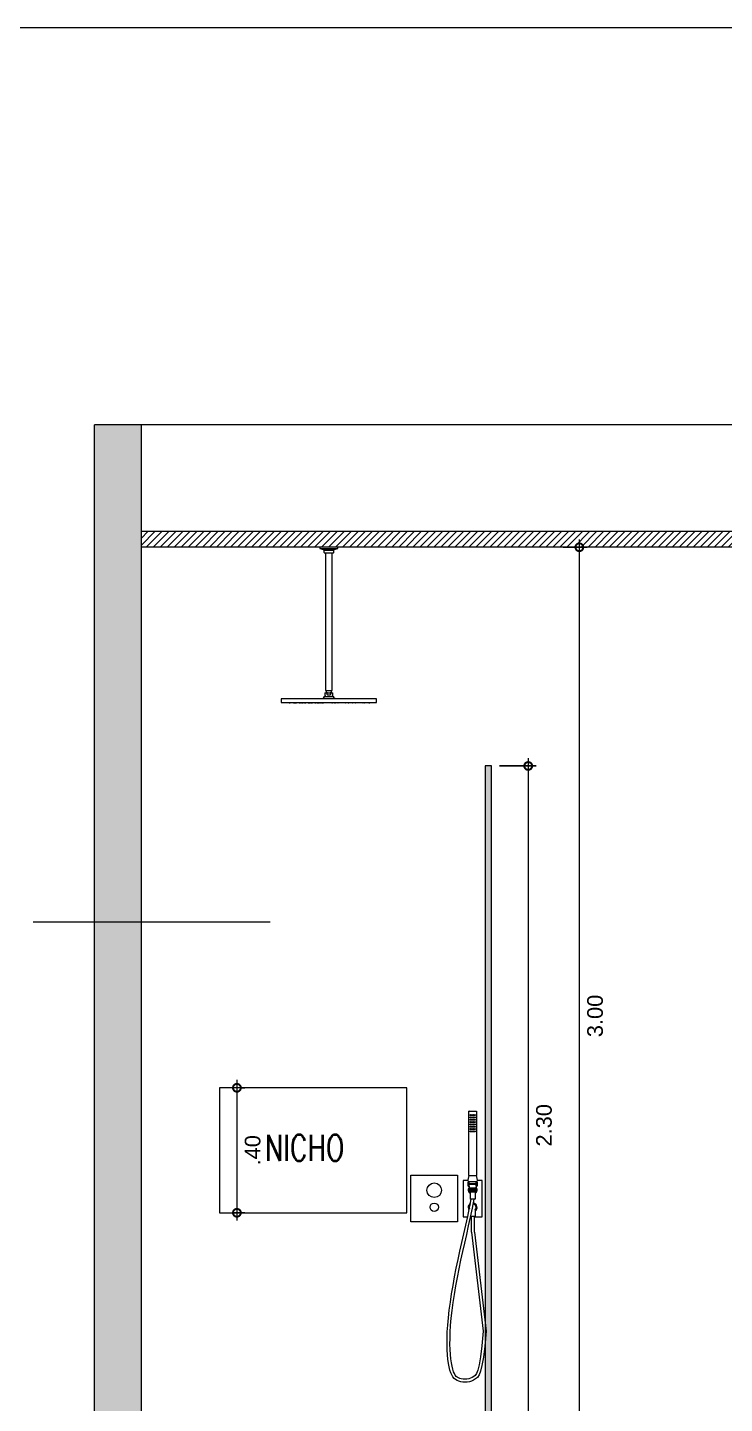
# Model space of a CAD drawing. Header units: metres. Extents: x 113 to 2416, y -346 to 476.
# Drawn here: x 297.434 to 299.665, y -157.313 to -152.91 of the extents above; entities that cross this region are included whole.
import ezdxf

# ---------------------------------------------------------------- set-up
doc = ezdxf.new("R2010")
doc.units = ezdxf.units.M
doc.header["$PDMODE"] = 34
doc.linetypes.add('0', pattern=[0])
doc.linetypes.add('CONTINU', pattern=[0])
doc.layers.get('0').update_dxf_attribs({"color": 250, "linetype": '0', "lineweight": 20})
doc.layers.get('Defpoints').update_dxf_attribs({"color": 6})
for name, color, linetype, lineweight in [('corte', 250, 'Continuous', 20), ('DIMENSIONES', 5, 'Continuous', 5), ('PLF 01', 252, 'Continuous', 9), ('SE-2', 252, 'Continuous', 9), ('SE-3', 253, 'Continuous', 5), ('SE-4', 254, 'Continuous', 0), ('textos', 7, 'Continuous', 0)]:
    doc.layers.add(name, color=color, linetype=linetype, lineweight=lineweight)
doc.layers.add('RELLENO SECCION', color=8, linetype='Continuous', lineweight=0, transparency=0.4)
doc.styles.add('Arch-Dim', font='romans.shx', dxfattribs={"width": 0.75})
doc.styles.add('ESC25-2mm', font='arial.ttf', dxfattribs={"height": 0.05})
doc.dimstyles.new('DIMS25', dxfattribs={"dimtxt": 0.05, "dimasz": 0.05, "dimexe": 0.025, "dimexo": 0.025, "dimgap": 0.025, "dimtad": 2, "dimzin": 4, "dimdsep": 46, "dimtxsty": 'ESC25-2mm', "dimblk": 'DOTSMALL', "dimcen": 0.025, "dimdle": 0.025, "dimclrd": 256, "dimclre": 256, "dimclrt": 1, "dimadec": 0, "dimazin": 0, "dimtfac": 1, "dimtix": 1, "dimtmove": 2, "dimatfit": 3, "dimfxl": 1, "dimtolj": 1, "dimtzin": 0, "dimlwd": -1, "dimarcsym": 0})

# ---------------------------------------------------------------- blocks, each defined once
blk = doc.blocks.new('_DotSmall')
at = {"color": 0, "linetype": 'ByBlock', "lineweight": 13, "const_width": 0.5}
blk.add_lwpolyline([(-0.0625, 0, 1), (0.0625, 0, 1)], format="xyb", close=True, dxfattribs=at)
blk = doc.blocks.new('*D495')
at = {"layer": 'Defpoints', "color": 0, "transparency": 16777216}
for p in [(299.1234, -154.5732), (299.2004, -154.5732), (299.0953, -157.5732)]:
    blk.add_point(p, dxfattribs=at)
at = {"layer": 'DIMENSIONES', "transparency": 16777216}
blk.add_line((299.2004, -157.5982), (299.2004, -154.5482), dxfattribs=at)
at = {"layer": 'DIMENSIONES', "lineweight": -2, "transparency": 16777216}
for p, q in [((299.1484, -154.5732), (299.2254, -154.5732)), ((299.1203, -157.5732), (299.2254, -157.5732))]:
    blk.add_line(p, q, dxfattribs=at)
at = {"layer": 'DIMENSIONES', "transparency": 16777216, "xscale": 0.05, "yscale": 0.05, "zscale": 0.05}
for p, rotation in [((299.2004, -154.5732), 90), ((299.2004, -157.5732), 270)]:
    blk.add_blockref('_DotSmall', p, dxfattribs=dict(at, rotation=rotation))
at = {"layer": 'DIMENSIONES', "color": 5, "lineweight": 13, "transparency": 16777216, "insert": (299.2509, -156.0732), "char_height": 0.05, "attachment_point": 5, "rotation": 90, "style": 'ESC25-2mm'}
blk.add_mtext('\\A1;3.00', dxfattribs=at)
blk = doc.blocks.new('*D497')
at = {"layer": 'Defpoints', "color": 0, "transparency": 16777216}
for p in [(298.9193, -155.2732), (298.9193, -157.5732), (299.0367, -157.5732)]:
    blk.add_point(p, dxfattribs=at)
at = {"layer": 'DIMENSIONES', "transparency": 16777216}
blk.add_line((299.0367, -155.2482), (299.0367, -157.5982), dxfattribs=at)
at = {"layer": 'DIMENSIONES', "lineweight": -2, "transparency": 16777216}
for p, q in [((298.9443, -155.2732), (299.0617, -155.2732)), ((298.9443, -157.5732), (299.0617, -157.5732))]:
    blk.add_line(p, q, dxfattribs=at)
at = {"layer": 'DIMENSIONES', "transparency": 16777216, "xscale": 0.05, "yscale": 0.05, "zscale": 0.05}
for p, rotation in [((299.0367, -155.2732), 90), ((299.0367, -157.5732), 270)]:
    blk.add_blockref('_DotSmall', p, dxfattribs=dict(at, rotation=rotation))
at = {"layer": 'DIMENSIONES', "color": 5, "lineweight": 13, "transparency": 16777216, "insert": (299.0873, -156.4232), "char_height": 0.05, "attachment_point": 5, "rotation": 90, "style": 'ESC25-2mm'}
blk.add_mtext('\\A1;2.30', dxfattribs=at)
blk = doc.blocks.new('*D494')
at = {"layer": 'Defpoints', "color": 0, "transparency": 16777216}
for p in [(298.0934, -156.3032), (298.0705, -156.7032), (298.1041, -156.7032)]:
    blk.add_point(p, dxfattribs=at)
at = {"layer": 'DIMENSIONES', "transparency": 16777216}
blk.add_line((298.1041, -156.2782), (298.1041, -156.7282), dxfattribs=at)
at = {"layer": 'DIMENSIONES', "lineweight": -2, "transparency": 16777216}
for p, q in [((298.1184, -156.3032), (298.1291, -156.3032)), ((298.0955, -156.7032), (298.1291, -156.7032))]:
    blk.add_line(p, q, dxfattribs=at)
at = {"layer": 'DIMENSIONES', "transparency": 16777216, "xscale": 0.05, "yscale": 0.05, "zscale": 0.05}
for p, rotation in [((298.1041, -156.3032), 90), ((298.1041, -156.7032), 270)]:
    blk.add_blockref('_DotSmall', p, dxfattribs=dict(at, rotation=rotation))
at = {"layer": 'DIMENSIONES', "color": 5, "lineweight": 13, "transparency": 16777216, "insert": (298.1546, -156.5032), "char_height": 0.05, "attachment_point": 5, "rotation": 90, "style": 'ESC25-2mm'}
blk.add_mtext('\\A1;.40', dxfattribs=at)
blk = doc.blocks.new('A$Cbc9b8fb6')
at = {"layer": 'SE-3'}
for p, q in [((0.07, 0.6617), (0.07, 0.8667)), ((0.0705, 0.8672), (0.0935, 0.8672)), ((0.094, 0.8667), (0.094, 0.6617)), ((0.07, 0.6617), (0.094, 0.6617)), ((0.0675, 0.6274), (0.071, 0.6274)), ((0.0964, 0.6415), (0.0676, 0.6415)), ((0.071, 0.6274), (0.071, 0.6415)), ((0.0931, 0.6351), (0.071, 0.6351)), ((0.0931, 0.6327), (0.071, 0.6327)), ((0.071, 0.6274), (0.071, 0.6217)), ((0.071, 0.6217), (0.0931, 0.6217)), ((0.0918, 0.62), (0.0723, 0.62)), ((0.0723, 0.62), (0.0723, 0.6116)), ((0.0918, 0.6178), (0.0723, 0.6178)), ((0.0774, 0.6178), (0.0723, 0.6123)), ((0.075, 0.6178), (0.0723, 0.6149)), ((0.0723, 0.6178), (0.0781, 0.6116)), ((0.074, 0.6217), (0.074, 0.62)), ((0.0798, 0.6178), (0.074, 0.6116)), ((0.0747, 0.6178), (0.0805, 0.6116)), ((0.0822, 0.6178), (0.0764, 0.6116)), ((0.0771, 0.6178), (0.0829, 0.6116)), ((0.0846, 0.6178), (0.0788, 0.6116)), ((0.0795, 0.6178), (0.0853, 0.6116)), ((0.087, 0.6178), (0.0811, 0.6116)), ((0.0819, 0.6178), (0.0877, 0.6116)), ((0.0894, 0.6178), (0.0835, 0.6116)), ((0.0843, 0.6178), (0.0901, 0.6116)), ((0.0917, 0.6178), (0.0859, 0.6116)), ((0.0867, 0.6178), (0.0918, 0.6123)), ((0.089, 0.6178), (0.0918, 0.6149)), ((0.0901, 0.6217), (0.0901, 0.62)), ((0.0918, 0.62), (0.0918, 0.6116)), ((0.0931, 0.6274), (0.0931, 0.6415)), ((0.0965, 0.6274), (0.0931, 0.6274)), ((0.0931, 0.6274), (0.0931, 0.6217)), ((0.0922, 0.6116), (0.0718, 0.6116)), ((0.0718, 0.6116), (0.0718, 0.6084)), ((0.0922, 0.6084), (0.0718, 0.6084)), ((0.0723, 0.6152), (0.0757, 0.6116)), ((0.0723, 0.6127), (0.0733, 0.6116)), ((0.074, 0.6084), (0.074, 0.5862)), ((0.0901, 0.5862), (0.074, 0.5862)), ((0.0918, 0.6152), (0.0883, 0.6116)), ((0.0901, 0.6084), (0.0901, 0.5862)), ((0.0918, 0.6127), (0.0907, 0.6116)), ((0.0922, 0.6116), (0.0922, 0.6084)), ((0.0901, 0.5301), (0.0756, 0.5301)), ((0.0783, 0.4801), (0.0783, 0.5301)), ((0.0877, 0.4801), (0.0877, 0.5301)), ((0.0901, 0.5523), (0.0901, 0.5301))]:
    blk.add_line(p, q, dxfattribs=at)
for points in [[(0.0515, 0.6461), (0.0515, 0.5297), (0.066, 0.5297)], [(0.067, 0.6461), (0.0515, 0.6461)], [(0.0896, 0.5297), (0.1125, 0.5297), (0.1125, 0.6461)], [(0.1125, 0.6461), (0.097, 0.6461)], [(0.0877, 0.4801), (0.1251, 0.163), (0.1207, 0.1157), (0.1163, 0.0799), (0.1119, 0.0537), (0.1073, 0.0355), (0.1024, 0.0233), (0.0971, 0.0156), (0.0914, 0.0105), (0.0851, 0.0067), (0.0784, 0.0038), (0.0715, 0.0017), (0.0644, 0.0005), (0.0573, 0), (0.0504, 0.0003), (0.0439, 0.0012), (0.0377, 0.0029), (0.0321, 0.0052), (0.0271, 0.0083), (0.0226, 0.0123), (0.0186, 0.0172), (0.0151, 0.0233), (0.012, 0.0305), (0.0093, 0.039), (0.0068, 0.049), (0.0047, 0.0604), (0.0029, 0.0734), (0.0015, 0.0879), (0.0005, 0.104), (0, 0.1215), (0.0001, 0.1405), (0.0008, 0.1609), (0.0022, 0.1828), (0.0044, 0.2061), (0.0072, 0.2307), (0.0107, 0.2563), (0.0148, 0.2826), (0.0193, 0.3097), (0.0243, 0.3371), (0.0297, 0.3647), (0.0354, 0.3924), (0.0414, 0.4199), (0.0475, 0.4473), (0.0538, 0.4748), (0.06, 0.5025), (0.0661, 0.5305), (0.0721, 0.5589), (0.0774, 0.5862)], [(0.0783, 0.4801), (0.1157, 0.1635), (0.1113, 0.1167), (0.107, 0.0812), (0.1026, 0.0557), (0.0983, 0.0384), (0.0941, 0.0278), (0.09, 0.0218), (0.0858, 0.0181), (0.0807, 0.0151), (0.0751, 0.0126), (0.0693, 0.0109), (0.0632, 0.0098), (0.0571, 0.0094), (0.0513, 0.0096), (0.0457, 0.0105), (0.0407, 0.0118), (0.0364, 0.0136), (0.0327, 0.0159), (0.0294, 0.0188), (0.0264, 0.0226), (0.0235, 0.0275), (0.0208, 0.0338), (0.0183, 0.0416), (0.016, 0.051), (0.0139, 0.062), (0.0122, 0.0745), (0.0108, 0.0887), (0.0098, 0.1044), (0.0094, 0.1216), (0.0095, 0.1403), (0.0102, 0.1604), (0.0116, 0.1821), (0.0137, 0.2052), (0.0165, 0.2295), (0.02, 0.2549), (0.024, 0.2812), (0.0285, 0.308), (0.0335, 0.3354), (0.0389, 0.3629), (0.0446, 0.3904), (0.0505, 0.4179), (0.0567, 0.4453), (0.0629, 0.4727), (0.0691, 0.5005), (0.0753, 0.5285), (0.0813, 0.557), (0.087, 0.5862)], [(0.0755, 0.5297), (0.0783, 0.5297)], [(0.0877, 0.5297), (0.0896, 0.5297)]]:
    blk.add_lwpolyline(points, dxfattribs=at)
for centre, radius in [((0.0752, 0.855), 0.0016), ((0.0752, 0.8475), 0.0016), ((0.0752, 0.84), 0.0016), ((0.0752, 0.855), 0.0015), ((0.0752, 0.8475), 0.0015), ((0.0752, 0.84), 0.0015), ((0.0752, 0.855), 0.00075), ((0.0752, 0.8475), 0.00075), ((0.0752, 0.84), 0.00075), ((0.0798, 0.855), 0.0016), ((0.0798, 0.8475), 0.0016), ((0.0798, 0.84), 0.0016), ((0.0798, 0.855), 0.0015), ((0.0798, 0.8475), 0.0015), ((0.0798, 0.84), 0.0015), ((0.0798, 0.855), 0.00075), ((0.0798, 0.8475), 0.00075), ((0.0798, 0.84), 0.00075), ((0.0843, 0.855), 0.0016), ((0.0843, 0.8475), 0.0016), ((0.0843, 0.84), 0.0016), ((0.0843, 0.855), 0.0015), ((0.0843, 0.8475), 0.0015), ((0.0843, 0.84), 0.0015), ((0.0843, 0.855), 0.00075), ((0.0843, 0.8475), 0.00075), ((0.0843, 0.84), 0.00075), ((0.0888, 0.855), 0.0016), ((0.0888, 0.8475), 0.0016), ((0.0888, 0.84), 0.0016), ((0.0888, 0.855), 0.0015), ((0.0888, 0.8475), 0.0015), ((0.0888, 0.84), 0.0015), ((0.0888, 0.855), 0.00075), ((0.0888, 0.8475), 0.00075), ((0.0888, 0.84), 0.00075), ((0.0752, 0.8325), 0.0016), ((0.0752, 0.825), 0.0016), ((0.0752, 0.8175), 0.0016), ((0.0752, 0.81), 0.0016), ((0.0752, 0.8025), 0.0016), ((0.0752, 0.8325), 0.0015), ((0.0752, 0.825), 0.0015), ((0.0752, 0.8175), 0.0015), ((0.0752, 0.81), 0.0015), ((0.0752, 0.8025), 0.0015), ((0.0752, 0.8325), 0.00075), ((0.0752, 0.825), 0.00075), ((0.0752, 0.8175), 0.00075), ((0.0752, 0.81), 0.00075), ((0.0752, 0.8025), 0.00075), ((0.0798, 0.8325), 0.0016), ((0.0798, 0.825), 0.0016), ((0.0798, 0.8175), 0.0016), ((0.0798, 0.81), 0.0016), ((0.0798, 0.8025), 0.0016), ((0.0798, 0.8325), 0.0015), ((0.0798, 0.825), 0.0015), ((0.0798, 0.8175), 0.0015), ((0.0798, 0.81), 0.0015), ((0.0798, 0.8025), 0.0015), ((0.0798, 0.8325), 0.00075), ((0.0798, 0.825), 0.00075), ((0.0798, 0.8175), 0.00075), ((0.0798, 0.81), 0.00075), ((0.0798, 0.8025), 0.00075), ((0.0843, 0.8325), 0.0016), ((0.0843, 0.825), 0.0016), ((0.0843, 0.8175), 0.0016), ((0.0843, 0.81), 0.0016), ((0.0843, 0.8025), 0.0016), ((0.0843, 0.8325), 0.0015), ((0.0843, 0.825), 0.0015), ((0.0843, 0.8175), 0.0015), ((0.0843, 0.81), 0.0015), ((0.0843, 0.8025), 0.0015), ((0.0843, 0.8325), 0.00075), ((0.0843, 0.825), 0.00075), ((0.0843, 0.8175), 0.00075), ((0.0843, 0.81), 0.00075), ((0.0843, 0.8025), 0.00075), ((0.0888, 0.8325), 0.0016), ((0.0888, 0.825), 0.0016), ((0.0888, 0.8175), 0.0016), ((0.0888, 0.81), 0.0016), ((0.0888, 0.8025), 0.0016), ((0.0888, 0.8325), 0.0015), ((0.0888, 0.825), 0.0015), ((0.0888, 0.8175), 0.0015), ((0.0888, 0.81), 0.0015), ((0.0888, 0.8025), 0.0015), ((0.0888, 0.8325), 0.00075), ((0.0888, 0.825), 0.00075), ((0.0888, 0.8175), 0.00075), ((0.0888, 0.81), 0.00075), ((0.0888, 0.8025), 0.00075)]:
    blk.add_circle(centre, radius, dxfattribs=at)
for centre, radius, start, end in [((0.0801, 0.8542), 0.000742, 84.4563, 135.7963), ((0.0801, 0.8469), 0.000736, 105.3808, 128.1882), ((0.084, 0.8542), 0.000742, 44.2037, 95.5437), ((0.084, 0.8469), 0.000736, 51.8118, 74.6192), ((0.0801, 0.8033), 0.000742, 224.2037, 275.5437), ((0.0801, 0.8106), 0.000736, 231.8118, 254.6192), ((0.084, 0.8033), 0.000742, 264.4563, 315.7963), ((0.084, 0.8106), 0.000736, 285.3808, 308.1882), ((0.0977, 0.6477), 0.0307, 152.7727, 191.5996), ((0.0664, 0.6477), 0.0307, 348.4004, 27.2273), ((0.0904, 0.6343), 0.0239, 162.3744, 196.7878), ((0.082, 0.616), 0.0141, 141.5459, 235.2462), ((0.082, 0.616), 0.012, 151.5933, 211.8452), ((0.082, 0.616), 0.0141, 304.7538, 38.4541), ((0.082, 0.616), 0.012, 328.1548, 28.4067), ((0.0737, 0.6343), 0.0239, 343.2122, 17.6256), ((0.082, 0.616), 0.012, 219.0967, 227.7334), ((0.082, 0.5598), 0.0141, 304.7538, 79.8067), ((0.082, 0.616), 0.012, 312.2666, 320.9033), ((0.082, 0.5598), 0.0141, 121.5924, 215.7145), ((0.082, 0.5598), 0.012, 132.022, 205.3752), ((0.082, 0.5598), 0.011, 139.0739, 198.4132), ((0.082, 0.5598), 0.011, 316.8437, 80.0541), ((0.082, 0.5598), 0.012, 312.2666, 79.9658)]:
    blk.add_arc(centre, radius, start, end, dxfattribs=at)
for centre, major_axis, ratio in [((0.0752, 0.855), (-0.000335, 0.000309), 0.986999), ((0.0752, 0.8475), (-0.000379, 0.00025), 0.989886), ((0.0752, 0.84), (-0.000422, 0.000167), 0.991825), ((0.0798, 0.855), (-0.000154, 0.000426), 0.993171), ((0.0798, 0.8475), (-0.000204, 0.000403), 0.996112), ((0.0798, 0.84), (-0.000291, 0.000345), 0.998088), ((0.0843, 0.855), (0.000154, 0.000426), 0.993171), ((0.0843, 0.8475), (0.000204, 0.000403), 0.996112), ((0.0843, 0.84), (0.000291, 0.000345), 0.998088), ((0.0888, 0.855), (0.000335, 0.000309), 0.986999), ((0.0888, 0.8475), (0.000379, 0.00025), 0.989886), ((0.0888, 0.84), (0.000422, 0.000167), 0.991825), ((0.0752, 0.8175), (-0.000422, -0.000167), 0.991825), ((0.0752, 0.81), (-0.000379, -0.00025), 0.989886), ((0.0752, 0.8025), (-0.000335, -0.000309), 0.986999), ((0.0752, 0.8325), (-0.000449, 0.000059), 0.992798), ((0.0752, 0.825), (-0.000449, -0.000059), 0.992798), ((0.0798, 0.8325), (-0.000419, 0.000166), 0.99908), ((0.0798, 0.825), (-0.000419, -0.000166), 0.99908), ((0.0798, 0.8175), (-0.000291, -0.000345), 0.998088), ((0.0798, 0.81), (-0.000204, -0.000403), 0.996112), ((0.0798, 0.8025), (-0.000154, -0.000426), 0.993171), ((0.0843, 0.8325), (0.000419, 0.000166), 0.99908), ((0.0843, 0.825), (0.000419, -0.000166), 0.99908), ((0.0843, 0.8175), (0.000291, -0.000345), 0.998088), ((0.0843, 0.81), (0.000204, -0.000403), 0.996112), ((0.0843, 0.8025), (0.000154, -0.000426), 0.993171), ((0.0888, 0.8325), (0.000449, 0.000059), 0.992798), ((0.0888, 0.825), (0.000449, -0.000059), 0.992798), ((0.0888, 0.8175), (0.000422, -0.000167), 0.991825), ((0.0888, 0.81), (0.000379, -0.00025), 0.989886), ((0.0888, 0.8025), (0.000335, -0.000309), 0.986999)]:
    blk.add_ellipse(centre, major_axis=major_axis, ratio=ratio, dxfattribs=at)
for centre, major_axis, ratio, start_param, end_param in [((0.0757, 0.8398), (-0.000166, -0.000418), 0.991825, 3.880074, 5.544704), ((0.0757, 0.8545), (-0.000305, -0.000331), 0.986999, 4.023564, 5.451539), ((0.0757, 0.8472), (-0.000248, -0.000376), 0.989886, 3.790517, 5.29087), ((0.0799, 0.8545), (0.000423, 0.000153), 0.993171, 0.537028, 2.604565), ((0.0799, 0.8472), (0.000402, 0.000203), 0.996112, 0.398, 2.743592), ((0.0799, 0.8398), (0.000344, 0.00029), 0.998088, 0.276409, 2.865187), ((0.0841, 0.8545), (0.000423, -0.000153), 0.993171, 0.537001, 2.604592), ((0.0841, 0.8472), (0.000402, -0.000203), 0.996112, 0.397978, 2.743614), ((0.0841, 0.8398), (0.000344, -0.00029), 0.998088, 0.276168, 2.865423), ((0.0884, 0.8545), (0.000305, -0.000331), 0.986999, 0.831646, 2.259621), ((0.0884, 0.8472), (0.000248, -0.000376), 0.989886, 0.992316, 2.492669), ((0.0884, 0.8398), (0.000166, -0.000418), 0.991825, 0.738481, 2.403111), ((0.0757, 0.8324), (-0.000059, -0.000446), 0.992798, 3.942168, 5.482609), ((0.0757, 0.825), (0.000059, -0.000446), 0.992798, 3.695223, 5.738047), ((0.0757, 0.8177), (0.000166, -0.000418), 0.991825, 3.733089, 5.691687), ((0.0757, 0.8103), (0.000248, -0.000376), 0.989886, 3.790517, 5.634261), ((0.0757, 0.8029), (0.000305, -0.000331), 0.986999, 3.91737, 5.507407), ((0.0799, 0.8324), (-0.000165, -0.000418), 0.99908, 3.141593, 6.283185), ((0.0799, 0.825), (0.000165, -0.000418), 0.99908, 3.257218, 6.167424), ((0.0799, 0.8177), (0.000344, -0.00029), 0.998088, 3.417778, 6.007003), ((0.0799, 0.8103), (0.000402, -0.000203), 0.996112, 3.539603, 5.885175), ((0.0799, 0.8029), (0.000423, -0.000153), 0.993171, 3.678612, 5.746166), ((0.0841, 0.8103), (0.000402, 0.000203), 0.996112, 3.539594, 5.885184), ((0.0841, 0.8029), (0.000423, 0.000153), 0.993171, 3.678598, 5.74618), ((0.0841, 0.8177), (0.000344, 0.00029), 0.998088, 3.417765, 6.007016), ((0.0841, 0.8324), (0.000165, -0.000418), 0.99908, 0, 3.141593), ((0.0841, 0.825), (-0.000165, -0.000418), 0.99908, 0.115618, 3.026111), ((0.0884, 0.8177), (-0.000166, -0.000418), 0.991825, 0.595848, 2.54574), ((0.0884, 0.8103), (-0.000248, -0.000376), 0.989886, 0.669313, 2.472279), ((0.0884, 0.8029), (-0.000305, -0.000331), 0.986999, 0.776215, 2.365379), ((0.0884, 0.825), (-0.000059, -0.000446), 0.992798, 0.545138, 2.589917), ((0.0884, 0.8324), (0.000059, -0.000446), 0.992798, 0.800576, 2.341017)]:
    blk.add_ellipse(centre, major_axis=major_axis, ratio=ratio, start_param=start_param, end_param=end_param, dxfattribs=at)
for points, degree in [([(0.07, 0.8667), (0.07, 0.8669), (0.0701, 0.867), (0.0702, 0.8671)], 3), ([(0.0705, 0.8672), (0.0705, 0.8672), (0.0704, 0.8672), (0.0703, 0.8672), (0.0702, 0.8671), (0.0702, 0.8671)], 5), ([(0.0935, 0.8672), (0.0937, 0.8672), (0.0938, 0.8672), (0.0939, 0.8671)], 3), ([(0.0939, 0.8671), (0.094, 0.867), (0.094, 0.8669), (0.094, 0.8667)], 3)]:
    blk.add_open_spline(points, degree=degree, dxfattribs=at)
for points, knots in [([(0.0754, 0.8543), (0.0754, 0.8543), (0.0754, 0.8544), (0.0754, 0.8544), (0.0754, 0.8545), (0.0755, 0.8546), (0.0755, 0.8546), (0.0756, 0.8547), (0.0756, 0.8548), (0.0757, 0.8548), (0.0758, 0.8548), (0.0758, 0.8549), (0.0759, 0.8549), (0.0759, 0.8549), (0.076, 0.8549), (0.076, 0.8549)], [0.4012242, 0.4012242, 0.4012242, 0.4012242, 0.4342707, 0.4342707, 0.4342707, 0.4870439, 0.4870439, 0.4870439, 0.5382767, 0.5382767, 0.5382767, 0.5891145, 0.5891145, 0.5891145, 0.6088781, 0.6088781, 0.6088781, 0.6088781]), ([(0.0756, 0.8402), (0.0756, 0.8402), (0.0756, 0.8402), (0.0757, 0.8402), (0.0757, 0.8402), (0.0757, 0.8402), (0.0757, 0.8402)], [0.56542759, 0.56542759, 0.56542759, 0.56542759, 0.59039684, 0.59039684, 0.59039684, 0.59198752, 0.59198752, 0.59198752, 0.59198752]), ([(0.0887, 0.8543), (0.0887, 0.8543), (0.0887, 0.8544), (0.0887, 0.8544), (0.0886, 0.8545), (0.0886, 0.8546), (0.0885, 0.8546), (0.0885, 0.8547), (0.0884, 0.8548), (0.0884, 0.8548), (0.0883, 0.8548), (0.0882, 0.8549), (0.0881, 0.8549), (0.0881, 0.8549), (0.0881, 0.8549), (0.0881, 0.8549)], [0.4012242, 0.4012242, 0.4012242, 0.4012242, 0.4342707, 0.4342707, 0.4342707, 0.4870439, 0.4870439, 0.4870439, 0.5382767, 0.5382767, 0.5382767, 0.5891145, 0.5891145, 0.5891145, 0.6088781, 0.6088781, 0.6088781, 0.6088781]), ([(0.0885, 0.8402), (0.0884, 0.8402), (0.0884, 0.8402), (0.0884, 0.8402), (0.0884, 0.8402), (0.0884, 0.8402), (0.0884, 0.8402)], [0.56542759, 0.56542759, 0.56542759, 0.56542759, 0.59039684, 0.59039684, 0.59039684, 0.59198752, 0.59198752, 0.59198752, 0.59198752]), ([(0.0754, 0.8032), (0.0754, 0.8032), (0.0754, 0.8031), (0.0754, 0.8031), (0.0754, 0.803), (0.0755, 0.8029), (0.0755, 0.8028), (0.0756, 0.8028), (0.0756, 0.8027), (0.0757, 0.8027), (0.0758, 0.8026), (0.0758, 0.8026), (0.0759, 0.8026), (0.0759, 0.8026), (0.076, 0.8026), (0.076, 0.8026)], [0.4012242, 0.4012242, 0.4012242, 0.4012242, 0.4342707, 0.4342707, 0.4342707, 0.4870439, 0.4870439, 0.4870439, 0.5382767, 0.5382767, 0.5382767, 0.5891145, 0.5891145, 0.5891145, 0.6088781, 0.6088781, 0.6088781, 0.6088781]), ([(0.0756, 0.8173), (0.0756, 0.8173), (0.0756, 0.8173), (0.0757, 0.8172), (0.0757, 0.8172), (0.0757, 0.8172), (0.0757, 0.8172)], [0.56542759, 0.56542759, 0.56542759, 0.56542759, 0.59039684, 0.59039684, 0.59039684, 0.59198752, 0.59198752, 0.59198752, 0.59198752]), ([(0.0887, 0.8032), (0.0887, 0.8032), (0.0887, 0.8031), (0.0887, 0.8031), (0.0886, 0.803), (0.0886, 0.8029), (0.0885, 0.8028), (0.0885, 0.8028), (0.0884, 0.8027), (0.0884, 0.8027), (0.0883, 0.8026), (0.0882, 0.8026), (0.0881, 0.8026), (0.0881, 0.8026), (0.0881, 0.8026), (0.0881, 0.8026)], [0.4012242, 0.4012242, 0.4012242, 0.4012242, 0.4342707, 0.4342707, 0.4342707, 0.4870439, 0.4870439, 0.4870439, 0.5382767, 0.5382767, 0.5382767, 0.5891145, 0.5891145, 0.5891145, 0.6088781, 0.6088781, 0.6088781, 0.6088781]), ([(0.0885, 0.8173), (0.0884, 0.8173), (0.0884, 0.8173), (0.0884, 0.8172), (0.0884, 0.8172), (0.0884, 0.8172), (0.0884, 0.8172)], [0.56542759, 0.56542759, 0.56542759, 0.56542759, 0.59039684, 0.59039684, 0.59039684, 0.59198752, 0.59198752, 0.59198752, 0.59198752])]:
    blk.add_open_spline(points, degree=3, knots=knots, dxfattribs=at)

msp = doc.modelspace()

# ---------------------------------------------------------------- hatches: boundary and pattern name
at = {"layer": 'PLF 01'}
h = msp.add_hatch(dxfattribs=at)
h.set_pattern_fill('LINE', color=256, scale=0.005, angle=45)
h.set_pattern_definition([(45, (289.060584, -154.548238), (-0.01122532, 0.01122532), [])])
h.paths.add_polyline_path([(299.1484, -154.5732), (299.1484, -154.5232), (297.7984, -154.5232), (297.7984, -154.5732)])
h.paths.add_polyline_path([(299.1484, -154.5232), (299.1484, -154.5732), (301.2484, -154.5732), (301.2484, -154.5232)])
at = {"layer": 'RELLENO SECCION', "linetype": 'CONTINU', "transparency": 33554483}
h = msp.add_hatch(color=256, dxfattribs=at)
h.dxf.hatch_style = 1
h.paths.add_polyline_path([(301.2484, -154.7732), (301.4484, -154.7732), (301.4484, -154.1814), (301.2484, -154.1814)], flags=0)
h.paths.add_polyline_path([(297.7984, -156.2732), (297.6984, -156.2732), (297.7984, -156.2732), (297.7984, -157.6332), (298.8984, -157.6332), (298.8984, -157.6032), (301.2484, -157.6032), (301.2484, -156.7732), (301.4484, -156.7732), (301.4484, -157.7732), (297.6484, -157.7732), (297.6484, -154.1814), (297.7984, -154.1814)])
at = {"layer": 'SE-3', "transparency": 33554518}
h = msp.add_hatch(color=256, dxfattribs=at)
h.dxf.hatch_style = 1
h.set_gradient(color1=(202, 249, 252), color2=(229, 255, 255), tint=1, name='CYLINDER')
h.paths.add_polyline_path([(298.9193, -157.5732), (298.8984, -157.5732), (298.8984, -155.2732), (298.9193, -155.2732)])

# ---------------------------------------------------------------- linework, layer by layer
at = {"layer": 'corte'}
for p, q in [((297.6484, -157.7732), (297.6484, -154.1814)), ((297.7984, -154.1814), (297.6484, -154.1814)), ((297.7984, -156.7309), (297.7984, -154.1814)), ((297.7984, -157.6332), (297.7984, -156.6732))]:
    msp.add_line(p, q, dxfattribs=at)
at = {"layer": 'Defpoints', "lineweight": 13}
msp.add_lwpolyline([(283.1304, -152.9098), (301.8964, -152.9098), (301.8964, -166.5062), (283.1304, -166.5062)], close=True, dxfattribs=at)
at = {"layer": 'PLF 01'}
for p, q in [((301.2484, -154.1814), (297.7984, -154.1814)), ((299.1484, -154.5232), (297.7984, -154.5232)), ((301.2484, -154.5232), (299.1484, -154.5232)), ((299.1484, -154.5732), (297.7984, -154.5732)), ((301.2484, -154.5732), (299.1484, -154.5732))]:
    msp.add_line(p, q, dxfattribs=at)
at = {"layer": 'SE-2'}
for p, q in [((298.3711, -154.5777, -0.0312), (298.4258, -154.5777, -0.0312)), ((298.4157, -154.5806, -0.0276), (298.3805, -154.5804, -0.0276)), ((298.3828, -154.583, -0.0276), (298.4141, -154.5833, -0.0276)), ((298.3881, -154.5908, -0.0276), (298.4088, -154.5908, -0.0276)), ((298.3824, -155.051), (298.4144, -155.051)), ((298.3824, -155.051), (298.3824, -155.055)), ((298.3851, -155.0397), (298.3851, -155.0446)), ((298.3856, -155.0392), (298.394, -155.0392)), ((298.3869, -155.047), (298.3869, -155.0476)), ((298.3894, -155.0317), (298.3894, -155.0392)), ((298.3927, -155.0446), (298.3927, -155.0397)), ((298.394, -155.0392), (298.4029, -155.0392)), ((298.4029, -155.0392), (298.4112, -155.0392)), ((298.4042, -155.0397), (298.4042, -155.0446)), ((298.4074, -155.0392), (298.4074, -155.0317)), ((298.4099, -155.0476), (298.4099, -155.047)), ((298.4117, -155.0446), (298.4117, -155.0397)), ((298.4144, -155.055), (298.4144, -155.051)), ((298.5509, -155.0583), (298.2459, -155.0583)), ((298.2459, -155.0583), (298.2459, -155.0695)), ((298.2467, -155.0703), (298.5502, -155.0703)), ((298.2673, -155.0703), (298.2674, -155.0713)), ((298.2699, -155.0716), (298.2676, -155.0715)), ((298.2701, -155.0714), (298.2703, -155.0703)), ((298.2717, -155.0703), (298.2718, -155.0713)), ((298.272, -155.0715), (298.2743, -155.0716)), ((298.2747, -155.0703), (298.2745, -155.0714)), ((298.2846, -155.0703), (298.2847, -155.0713)), ((298.285, -155.0715), (298.2873, -155.0716)), ((298.2875, -155.0714), (298.2877, -155.0703)), ((298.2889, -155.0703), (298.289, -155.0713)), ((298.2892, -155.0715), (298.2916, -155.0716)), ((298.2918, -155.0714), (298.2919, -155.0703)), ((298.2926, -155.0703), (298.2927, -155.0713)), ((298.2929, -155.0715), (298.2952, -155.0716)), ((298.2954, -155.0714), (298.2956, -155.0703)), ((298.3034, -155.0703), (298.3035, -155.0713)), ((298.3037, -155.0715), (298.3055, -155.0715)), ((298.3052, -155.0703), (298.3054, -155.0713)), ((298.3055, -155.0715), (298.3079, -155.0715)), ((298.3081, -155.0714), (298.3083, -155.0703)), ((298.3105, -155.0703), (298.3107, -155.0714)), ((298.3109, -155.0715), (298.3132, -155.0715)), ((298.3134, -155.0703), (298.3136, -155.0714)), ((298.3134, -155.0714), (298.3135, -155.0707)), ((298.3138, -155.0715), (298.3161, -155.0715)), ((298.3163, -155.0714), (298.3165, -155.0703)), ((298.3205, -155.0703), (298.3207, -155.0713)), ((298.3209, -155.0715), (298.3232, -155.0715)), ((298.3233, -155.0715), (298.3248, -155.0715)), ((298.3234, -155.0714), (298.3236, -155.0703)), ((298.325, -155.0714), (298.3251, -155.0703)), ((298.3321, -155.0703), (298.3322, -155.0713)), ((298.3324, -155.0715), (298.3348, -155.0716)), ((298.3351, -155.0703), (298.335, -155.0714)), ((298.335, -155.0714), (298.3352, -155.0703)), ((298.3358, -155.0703), (298.3359, -155.0713)), ((298.3361, -155.0715), (298.3385, -155.0716)), ((298.3387, -155.0714), (298.3389, -155.0703)), ((298.3408, -155.0703), (298.3409, -155.0714)), ((298.3411, -155.0715), (298.3433, -155.0715)), ((298.3429, -155.0703), (298.343, -155.0714)), ((298.3432, -155.0715), (298.3456, -155.0715)), ((298.3459, -155.0703), (298.3458, -155.0714)), ((298.3537, -155.0703), (298.3538, -155.0713)), ((298.354, -155.0715), (298.3564, -155.0715)), ((298.3566, -155.0714), (298.3568, -155.0703)), ((298.3595, -155.0703), (298.3596, -155.0713)), ((298.3599, -155.0715), (298.3621, -155.0715)), ((298.3624, -155.0712), (298.3625, -155.0703)), ((298.3633, -155.0703), (298.3635, -155.0714)), ((298.3637, -155.0715), (298.366, -155.0716)), ((298.3661, -155.0715), (298.3672, -155.0715)), ((298.3662, -155.0714), (298.3664, -155.0703)), ((298.3674, -155.0714), (298.3676, -155.0703)), ((298.3689, -155.0703), (298.3691, -155.0714)), ((298.3693, -155.0715), (298.3716, -155.0715)), ((298.3718, -155.0714), (298.372, -155.0703)), ((298.3745, -155.0703), (298.3747, -155.0714)), ((298.3749, -155.0715), (298.3772, -155.0715)), ((298.3779, -155.0715), (298.3772, -155.0715)), ((298.3774, -155.0714), (298.3776, -155.0703)), ((298.3782, -155.0713), (298.3784, -155.0703)), ((298.3783, -155.0708), (298.3784, -155.0714)), ((298.3785, -155.0715), (298.3809, -155.0715)), ((298.3793, -155.0575), (298.4176, -155.0575)), ((298.3819, -155.0555), (298.3804, -155.0555)), ((298.3804, -155.0555), (298.3804, -155.0575)), ((298.3813, -155.0703), (298.3811, -155.0714)), ((298.3863, -155.0714), (298.3861, -155.0703)), ((298.3888, -155.0715), (298.3865, -155.0715)), ((298.3892, -155.0703), (298.389, -155.0714)), ((298.3971, -155.0714), (298.3969, -155.0703)), ((298.3996, -155.0715), (298.3974, -155.0716)), ((298.4, -155.0703), (298.3998, -155.0714)), ((298.4077, -155.0703), (298.4079, -155.0714)), ((298.408, -155.0715), (298.4104, -155.0715)), ((298.4106, -155.0714), (298.4108, -155.0703)), ((298.4149, -155.0555), (298.4164, -155.0555)), ((298.4156, -155.0703), (298.4158, -155.0714)), ((298.4183, -155.0715), (298.416, -155.0715)), ((298.4164, -155.0575), (298.4164, -155.0555)), ((298.4186, -155.0713), (298.4185, -155.0703)), ((298.4186, -155.0708), (298.4185, -155.0714)), ((298.4189, -155.0715), (298.4196, -155.0715)), ((298.4194, -155.0714), (298.4193, -155.0703)), ((298.422, -155.0715), (298.4196, -155.0715)), ((298.4223, -155.0703), (298.4222, -155.0714)), ((298.425, -155.0714), (298.4249, -155.0703)), ((298.4275, -155.0715), (298.4252, -155.0715)), ((298.4279, -155.0703), (298.4278, -155.0714)), ((298.4295, -155.0714), (298.4293, -155.0703)), ((298.4307, -155.0715), (298.4297, -155.0715)), ((298.4306, -155.0714), (298.4305, -155.0703)), ((298.4332, -155.0715), (298.4308, -155.0716)), ((298.4335, -155.0703), (298.4334, -155.0714)), ((298.4345, -155.0712), (298.4343, -155.0703)), ((298.4369, -155.0715), (298.4348, -155.0715)), ((298.4374, -155.0703), (298.4372, -155.0713)), ((298.4403, -155.0714), (298.4401, -155.0703)), ((298.4428, -155.0715), (298.4405, -155.0715)), ((298.4432, -155.0703), (298.443, -155.0713)), ((298.4509, -155.0703), (298.4511, -155.0714)), ((298.4536, -155.0715), (298.4513, -155.0715)), ((298.4557, -155.0715), (298.4535, -155.0715)), ((298.454, -155.0703), (298.4538, -155.0714)), ((298.4561, -155.0703), (298.4559, -155.0714)), ((298.4582, -155.0714), (298.458, -155.0703)), ((298.4607, -155.0715), (298.4584, -155.0716)), ((298.461, -155.0703), (298.4609, -155.0713)), ((298.4617, -155.0703), (298.4619, -155.0714)), ((298.4619, -155.0714), (298.4617, -155.0703)), ((298.4644, -155.0715), (298.4621, -155.0716)), ((298.4648, -155.0703), (298.4646, -155.0713)), ((298.4719, -155.0714), (298.4717, -155.0703)), ((298.4736, -155.0715), (298.4721, -155.0715)), ((298.4735, -155.0714), (298.4733, -155.0703)), ((298.476, -155.0715), (298.4736, -155.0715)), ((298.4763, -155.0703), (298.4762, -155.0713)), ((298.4805, -155.0714), (298.4803, -155.0703)), ((298.4831, -155.0715), (298.4807, -155.0715)), ((298.4834, -155.0703), (298.4832, -155.0714)), ((298.4835, -155.0714), (298.4834, -155.0707)), ((298.486, -155.0715), (298.4837, -155.0715)), ((298.4864, -155.0703), (298.4862, -155.0714)), ((298.4888, -155.0714), (298.4886, -155.0703)), ((298.4913, -155.0715), (298.4889, -155.0715)), ((298.4932, -155.0715), (298.4913, -155.0715)), ((298.4916, -155.0703), (298.4915, -155.0713)), ((298.4935, -155.0703), (298.4934, -155.0713)), ((298.5014, -155.0714), (298.5012, -155.0703)), ((298.504, -155.0715), (298.5016, -155.0716)), ((298.5043, -155.0703), (298.5042, -155.0713)), ((298.5051, -155.0714), (298.5049, -155.0703)), ((298.5076, -155.0715), (298.5053, -155.0716)), ((298.508, -155.0703), (298.5078, -155.0713)), ((298.5094, -155.0714), (298.5092, -155.0703)), ((298.5118, -155.0715), (298.5096, -155.0716)), ((298.5122, -155.0703), (298.5121, -155.0713)), ((298.5221, -155.0703), (298.5223, -155.0714)), ((298.5248, -155.0715), (298.5225, -155.0716)), ((298.5252, -155.0703), (298.5251, -155.0713)), ((298.5267, -155.0714), (298.5265, -155.0703)), ((298.5269, -155.0716), (298.5293, -155.0715)), ((298.5296, -155.0703), (298.5295, -155.0713)), ((298.5509, -155.0695), (298.5509, -155.0583))]:
    msp.add_line(p, q, dxfattribs=at)
msp.add_polyline3d([(298.3984, -155.0317, 0), (298.4083, -155.0317, 0), (298.4087, -155.0316, 0), (298.4088, -155.0312, 0), (298.4088, -155.0308, 0), (298.4088, -154.5908, -0.0276), (298.4121, -154.5908, -0.0276), (298.4126, -154.5908, -0.0276), (298.4133, -154.5906, -0.0276), (298.4139, -154.59, -0.0276), (298.4141, -154.5892, -0.0276), (298.4141, -154.5887, -0.0276), (298.4141, -154.5833, -0.0276), (298.4141, -154.5827, -0.0276), (298.4143, -154.5817, -0.0276), (298.4149, -154.581, -0.0276), (298.4157, -154.5806, -0.0276), (298.4163, -154.5804, -0.0276), (298.4258, -154.5777, -0.0312), (298.4264, -154.5775, -0.0312), (298.4268, -154.5773, -0.0312), (298.4271, -154.577, -0.0312), (298.4272, -154.5764, -0.0312), (298.4272, -154.5744, -0.0312), (298.4271, -154.5738, -0.0312), (298.4267, -154.5734, -0.0312), (298.4261, -154.5732, -0.0312), (298.4256, -154.5732, -0.0312), (298.3984, -154.5732, 0), (298.3712, -154.5732, -0.0312), (298.3708, -154.5732, -0.0312), (298.3702, -154.5734, -0.0312), (298.3698, -154.5738, -0.0312), (298.3697, -154.5744, -0.0312), (298.3697, -154.5764, -0.0312), (298.3698, -154.577, -0.0312), (298.3701, -154.5773, -0.0312), (298.3705, -154.5775, -0.0312), (298.3711, -154.5777, -0.0312), (298.3805, -154.5804, -0.0276), (298.3811, -154.5806, -0.0276), (298.3819, -154.581, -0.0276), (298.3825, -154.5817, -0.0276), (298.3828, -154.5827, -0.0276), (298.3828, -154.5833, -0.0276), (298.3828, -154.5887, -0.0276), (298.3828, -154.5892, -0.0276), (298.383, -154.59, -0.0276), (298.3835, -154.5906, -0.0276), (298.3842, -154.5908, -0.0276), (298.3847, -154.5908, -0.0276), (298.3881, -154.5908, -0.0276), (298.3881, -155.0308, 0), (298.3881, -155.0312, 0), (298.3882, -155.0316, 0), (298.3886, -155.0317, 0), (298.3984, -155.0317, 0)], dxfattribs=at)
for centre, radius, start, end in [((298.3856, -155.0397), 0.0005, 90, 180), ((298.3856, -155.0446), 0.0005, 180, 253.7398), ((298.3984, -155.0562), 0.014, 147.5383, 158.4165), ((298.3849, -155.047), 0.002, 0, 73.7398), ((298.3849, -155.0476), 0.002, 327.5383, 0), ((298.4119, -155.047), 0.002, 106.2602, 180), ((298.4119, -155.0476), 0.002, 180, 212.4617), ((298.3984, -155.0562), 0.014, 21.5835, 32.4617), ((298.4112, -155.0397), 0.0005, 0, 90), ((298.4112, -155.0446), 0.0005, 286.2602, 0), ((298.2467, -155.0695), 0.00076, 180.0001, 270.0001), ((298.2676, -155.0713), 0.0002, 186.1254, 267.8778), ((298.2699, -155.0714), 0.0002, 268.0001, 349.8749), ((298.272, -155.0713), 0.000209, 187.3379, 273.4206), ((298.2743, -155.0714), 0.000197, 266.7984, 346.0417), ((298.2851, -155.0711), 0.000363, 210.4643, 266.5336), ((298.2873, -155.0714), 0.000209, 267.5408, 348.9722), ((298.2892, -155.0713), 0.0002, 187.2323, 268.888), ((298.2916, -155.0714), 0.000207, 270.7046, 352.3565), ((298.2929, -155.0713), 0.0002, 187.2818, 269.9582), ((298.2952, -155.0714), 0.000201, 267.6947, 350.6353), ((298.3037, -155.0713), 0.000202, 187.3666, 270.0057), ((298.3056, -155.0713), 0.000265, 190.201, 253.6362), ((298.3079, -155.0713), 0.000195, 270.0001, 343.4654), ((298.3109, -155.0713), 0.000201, 188.3284, 274.9162), ((298.3132, -155.0713), 0.0002, 270.0001, 351.6717), ((298.3138, -155.0713), 0.0002, 188.3284, 264.9499), ((298.3161, -155.0713), 0.000204, 263.5743, 354.0215), ((298.3209, -155.0713), 0.000203, 187.5258, 270.2894), ((298.3232, -155.0714), 0.000202, 281.4918, 350.7792), ((298.3248, -155.0713), 0.0002, 269.8867, 351.785), ((298.3324, -155.0713), 0.000221, 187.1287, 269.8937), ((298.3347, -155.0713), 0.000242, 258.2134, 258.6914), ((298.3347, -155.0713), 0.000242, 279.5605, 346.3543), ((298.3348, -155.0713), 0.000199, 287.1816, 351.7734), ((298.3361, -155.0713), 0.0002, 187.2323, 268.888), ((298.3385, -155.0714), 0.000207, 270.705, 352.3561), ((298.3411, -155.0713), 0.0002, 188.3284, 264.0707), ((298.3432, -155.0713), 0.000208, 188.7666, 270.6784), ((298.3456, -155.0713), 0.000206, 268.9346, 351.0426), ((298.354, -155.0713), 0.0002, 187.2323, 268.888), ((298.3564, -155.0713), 0.000207, 270.705, 352.3561), ((298.3599, -155.0712), 0.0003, 188.3284, 264.7612), ((298.3621, -155.0712), 0.000303, 270.2306, 357.3788), ((298.3637, -155.0713), 0.000206, 187.6121, 264.5753), ((298.366, -155.0713), 0.000237, 276.7319, 347.4136), ((298.3672, -155.0713), 0.0002, 270.0001, 351.6717), ((298.3693, -155.0713), 0.000205, 187.9746, 272.2158), ((298.3716, -155.0713), 0.000209, 264.1042, 352.0408), ((298.3749, -155.0713), 0.0002, 188.3284, 267.764), ((298.3772, -155.0713), 0.000205, 270.6267, 352.8086), ((298.3779, -155.0712), 0.000304, 271.2928, 351.0106), ((298.3785, -155.0713), 0.0002, 188.3284, 264.6034), ((298.3793, -155.0583), 0.0008, 90, 175), ((298.3809, -155.0713), 0.000206, 267.9722, 353.137), ((298.3819, -155.055), 0.0005, 270, 0), ((298.3865, -155.0713), 0.0002, 188.3334, 269.1335), ((298.3888, -155.0713), 0.0002, 274.628, 351.6717), ((298.3973, -155.0713), 0.000301, 199.4443, 279.2069), ((298.3996, -155.0713), 0.000226, 264.5007, 349.1856), ((298.4081, -155.0713), 0.0002, 188.3284, 265.3721), ((298.4104, -155.0713), 0.0002, 270.8666, 351.6667), ((298.4149, -155.055), 0.0005, 180, 270), ((298.416, -155.0713), 0.000206, 186.8632, 272.0279), ((298.4176, -155.0583), 0.0008, 5, 90), ((298.4183, -155.0713), 0.0002, 275.3968, 351.6717), ((298.4189, -155.0712), 0.000304, 188.9895, 268.7074), ((298.4196, -155.0713), 0.000205, 187.1916, 269.3735), ((298.422, -155.0713), 0.0002, 272.2362, 351.6717), ((298.4252, -155.0713), 0.000209, 187.9593, 275.896), ((298.4276, -155.0713), 0.000205, 267.7844, 352.0255), ((298.4297, -155.0713), 0.0002, 188.3284, 270.0001), ((298.4309, -155.0713), 0.000237, 192.5866, 263.2683), ((298.4332, -155.0713), 0.000206, 275.4248, 352.388), ((298.4348, -155.0712), 0.000303, 182.6214, 269.7695), ((298.4369, -155.0712), 0.0003, 275.2389, 351.6717), ((298.4405, -155.0713), 0.000207, 187.644, 269.2952), ((298.4428, -155.0713), 0.0002, 271.1121, 352.7678), ((298.4513, -155.0713), 0.000206, 188.9575, 271.0655), ((298.4536, -155.0713), 0.000208, 269.3218, 351.2335), ((298.4557, -155.0713), 0.0002, 275.9294, 351.6717), ((298.4584, -155.0714), 0.000207, 187.644, 269.2952), ((298.4607, -155.0713), 0.0002, 271.1121, 352.7678), ((298.4621, -155.0713), 0.000242, 193.6459, 260.4396), ((298.4621, -155.0713), 0.000199, 188.2267, 252.8185), ((298.4621, -155.0713), 0.000242, 281.3087, 281.7867), ((298.4644, -155.0713), 0.000221, 270.1064, 352.8714), ((298.4721, -155.0713), 0.0002, 188.2151, 270.1134), ((298.4737, -155.0714), 0.000202, 189.2209, 258.5084), ((298.476, -155.0713), 0.000203, 269.7108, 352.4744), ((298.4807, -155.0713), 0.000204, 185.9786, 276.4259), ((298.4831, -155.0713), 0.0002, 275.0502, 351.6717), ((298.4837, -155.0713), 0.0002, 188.3284, 270.0001), ((298.486, -155.0713), 0.000201, 265.0839, 351.6717), ((298.4889, -155.0713), 0.000195, 196.5348, 270.0001), ((298.4912, -155.0713), 0.000265, 286.3639, 349.7991), ((298.4932, -155.0713), 0.000202, 269.9945, 352.6336), ((298.5016, -155.0714), 0.000201, 189.3649, 272.3055), ((298.504, -155.0713), 0.0002, 270.042, 352.7184), ((298.5053, -155.0714), 0.000207, 187.6436, 269.2956), ((298.5076, -155.0713), 0.0002, 271.1121, 352.7678), ((298.5096, -155.0714), 0.000209, 191.0279, 272.4593), ((298.5118, -155.0711), 0.000363, 273.4666, 329.5359), ((298.5225, -155.0714), 0.000197, 193.9584, 273.2018), ((298.5249, -155.0713), 0.000209, 266.5795, 352.6623), ((298.5269, -155.0714), 0.0002, 190.1253, 272.0001), ((298.5293, -155.0713), 0.0002, 272.1223, 353.8748), ((298.5502, -155.0695), 0.00076, 270.0001, 0.0001), ((298.5502, -155.0703), 1.269970604659171e-12, 270.0001, 90.0001)]:
    msp.add_arc(centre, radius, start, end, dxfattribs=at)
for points, knots in [([(298.394, -155.0392), (298.3937, -155.0392), (298.3935, -155.0392), (298.3931, -155.0393), (298.393, -155.0393), (298.3928, -155.0394), (298.3928, -155.0395), (298.3927, -155.0396), (298.3927, -155.0396), (298.3927, -155.0397)], [0, 0, 0, 0, 0.5, 0.5, 0.75, 0.75, 0.875, 0.875, 1, 1, 1, 1]), ([(298.3927, -155.0446), (298.3927, -155.0446), (298.3927, -155.0446), (298.3928, -155.0447), (298.3928, -155.0448), (298.3929, -155.0448), (298.393, -155.0449), (298.3932, -155.045), (298.3934, -155.045), (298.3936, -155.045)], [0, 0, 0, 0, 0.125, 0.125, 0.25, 0.25, 0.5, 0.5, 1, 1, 1, 1]), ([(298.3936, -155.045), (298.3944, -155.0451), (298.3952, -155.0453), (298.3964, -155.0455), (298.3968, -155.0455), (298.3974, -155.0456), (298.3976, -155.0456), (298.3981, -155.0456), (298.3983, -155.0456), (298.3989, -155.0456), (298.3993, -155.0456), (298.4001, -155.0455), (298.4005, -155.0455), (298.4017, -155.0453), (298.4025, -155.0451), (298.4033, -155.045)], [0, 0, 0, 0, 0.25, 0.25, 0.375, 0.375, 0.4375, 0.4375, 0.5, 0.5, 0.625, 0.625, 0.75, 0.75, 1, 1, 1, 1]), ([(298.4042, -155.0397), (298.4042, -155.0396), (298.4041, -155.0396), (298.4041, -155.0395), (298.404, -155.0394), (298.4038, -155.0393), (298.4037, -155.0393), (298.4034, -155.0392), (298.4031, -155.0392), (298.4029, -155.0392)], [0, 0, 0, 0, 0.125, 0.125, 0.25, 0.25, 0.5, 0.5, 1, 1, 1, 1]), ([(298.4033, -155.045), (298.4034, -155.045), (298.4036, -155.045), (298.4039, -155.0449), (298.404, -155.0448), (298.4041, -155.0448), (298.4041, -155.0447), (298.4041, -155.0446), (298.4042, -155.0446), (298.4042, -155.0446)], [0, 0, 0, 0, 0.5, 0.5, 0.75, 0.75, 0.875, 0.875, 1, 1, 1, 1])]:
    msp.add_open_spline(points, degree=3, knots=knots, dxfattribs=at)
at = {"layer": 'SE-3'}
msp.add_lwpolyline([(298.9193, -157.5732), (298.9193, -155.2732), (298.8984, -155.2732), (298.8984, -157.5732)], dxfattribs=at)
msp.add_lwpolyline([(298.6607, -156.5826), (298.8107, -156.5826), (298.8107, -156.7326), (298.6607, -156.7326)], close=True, dxfattribs=at)
for centre, radius in [((298.7357, -156.6309), 0.0233), ((298.7357, -156.6856), 0.0134)]:
    msp.add_circle(centre, radius, dxfattribs=at)
at = {"layer": 'SE-4'}
msp.add_lwpolyline([(298.6484, -156.3032), (298.0484, -156.3032), (298.0484, -156.7032), (298.6484, -156.7032)], close=True, dxfattribs=at)
at = {"layer": 'textos'}
msp.add_line((297.4514, -155.7723), (298.2101, -155.7723), dxfattribs=at)

# ---------------------------------------------------------------- block references
at = {"layer": 'SE-3'}
msp.add_blockref('A$Cbc9b8fb6', (298.7768, -157.2455), dxfattribs=at)

# ---------------------------------------------------------------- texts
at = {"layer": 'textos', "insert": (298.1503, -156.4535), "char_height": 0.326944, "width": 3.010068, "attachment_point": 1, "style": 'Arch-Dim'}
msp.add_mtext('\\pxsm1;{\\H0.2554x; NICHO}', dxfattribs=at)

# ---------------------------------------------------------------- dimensions: what is measured, and where the dimension line sits
at = {"layer": 'DIMENSIONES', "lineweight": 13}
for base, p1, p2, picture, middle in [((299.2004, -154.5732), (299.0953, -157.5732), (299.1234, -154.5732), '*D495', (299.2509, -156.0732)), ((299.0367, -157.5732), (298.9193, -155.2732), (298.9193, -157.5732), '*D497', (299.0873, -156.4232)), ((298.1041, -156.7032), (298.0934, -156.3032), (298.0705, -156.7032), '*D494', (298.1546, -156.5032))]:
    dim = msp.add_linear_dim(base=base, p1=p1, p2=p2, angle=90, dimstyle='DIMS25', override={"dimclrt": 5}, dxfattribs=at)
    dim.commit()
    dim.dimension.update_dxf_attribs({"geometry": picture, "text_midpoint": middle})

doc.saveas('drawing.dxf')
